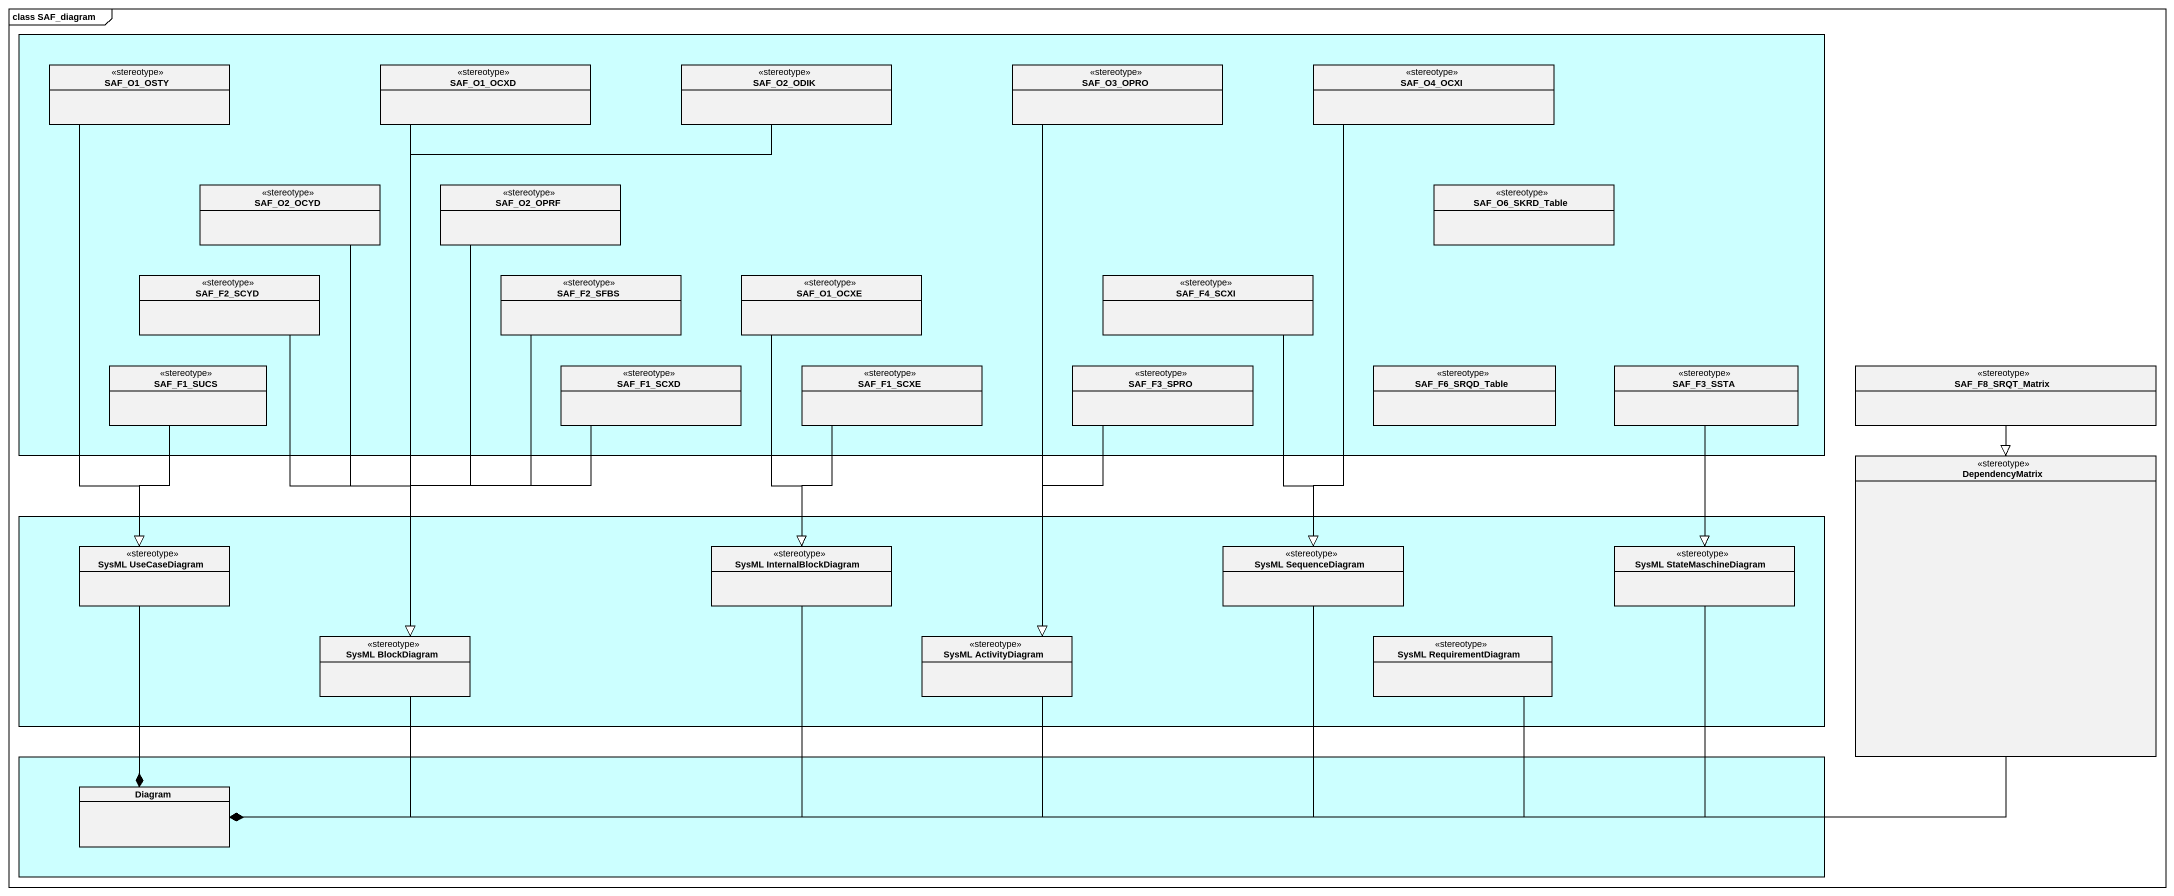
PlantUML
@startuml
mainframe class SAF_diagram
hide circle
hide empty members
rectangle " " as rectangle1 #CCFFFF {
  class SAF_O1_OSTY <<stereotype>>
  class SAF_O1_OCXD <<stereotype>>
  class SAF_O2_ODIK <<stereotype>>
  class SAF_O3_OPRO <<stereotype>>
  class SAF_O4_OCXI <<stereotype>>
  class SAF_O2_OCYD <<stereotype>>
  class SAF_O2_OPRF <<stereotype>>
  class SAF_O6_SKRD_Table <<stereotype>>
  class SAF_F2_SCYD <<stereotype>>
  class SAF_F2_SFBS <<stereotype>>
  class SAF_O1_OCXE <<stereotype>>
  class SAF_F4_SCXI <<stereotype>>
  class SAF_F1_SUCS <<stereotype>>
  class SAF_F1_SCXD <<stereotype>>
  class SAF_F1_SCXE <<stereotype>>
  class SAF_F3_SPRO <<stereotype>>
  class SAF_F6_SRQD_Table <<stereotype>>
  class SAF_F3_SSTA <<stereotype>>
}
class SAF_F8_SRQT_Matrix <<stereotype>>
class DependencyMatrix <<stereotype>>
rectangle " " as rectangle2 #CCFFFF {
  class "SysML UseCaseDiagram" as SysML_UseCaseDiagram <<stereotype>>
  class "SysML InternalBlockDiagram" as SysML_InternalBlockDiagram <<stereotype>>
  class "SysML SequenceDiagram" as SysML_SequenceDiagram <<stereotype>>
  class "SysML StateMaschineDiagram" as SysML_StateMaschineDiagram <<stereotype>>
  class "SysML BlockDiagram" as SysML_BlockDiagram <<stereotype>>
  class "SysML ActivityDiagram" as SysML_ActivityDiagram <<stereotype>>
  class "SysML RequirementDiagram" as SysML_RequirementDiagram <<stereotype>>
}
rectangle " " as rectangle3 #CCFFFF {
  class Diagram
}
SAF_O1_OSTY --|> SysML_UseCaseDiagram
SAF_O1_OCXD --|> SysML_BlockDiagram
SAF_O2_ODIK --|> SysML_BlockDiagram
SAF_O3_OPRO --|> SysML_ActivityDiagram
SAF_O4_OCXI --|> SysML_SequenceDiagram
SAF_O2_OCYD --|> SysML_BlockDiagram
SAF_O2_OPRF --|> SysML_BlockDiagram
SAF_F2_SCYD --|> SysML_BlockDiagram
SAF_F2_SFBS --|> SysML_BlockDiagram
SAF_O1_OCXE --|> SysML_InternalBlockDiagram
SAF_F4_SCXI --|> SysML_SequenceDiagram
SAF_F1_SUCS --|> SysML_UseCaseDiagram
SAF_F1_SCXD --|> SysML_BlockDiagram
SAF_F1_SCXE --|> SysML_InternalBlockDiagram
SAF_F3_SPRO --|> SysML_ActivityDiagram
SAF_F3_SSTA --|> SysML_StateMaschineDiagram
SAF_F8_SRQT_Matrix --|> DependencyMatrix
DependencyMatrix -left-> Diagram
SysML_UseCaseDiagram --* Diagram
SysML_InternalBlockDiagram -left-* Diagram
SysML_SequenceDiagram -left-* Diagram
SysML_StateMaschineDiagram -left-* Diagram
SysML_BlockDiagram --* Diagram
SysML_ActivityDiagram -left-* Diagram
SysML_RequirementDiagram -left-* Diagram
@enduml
